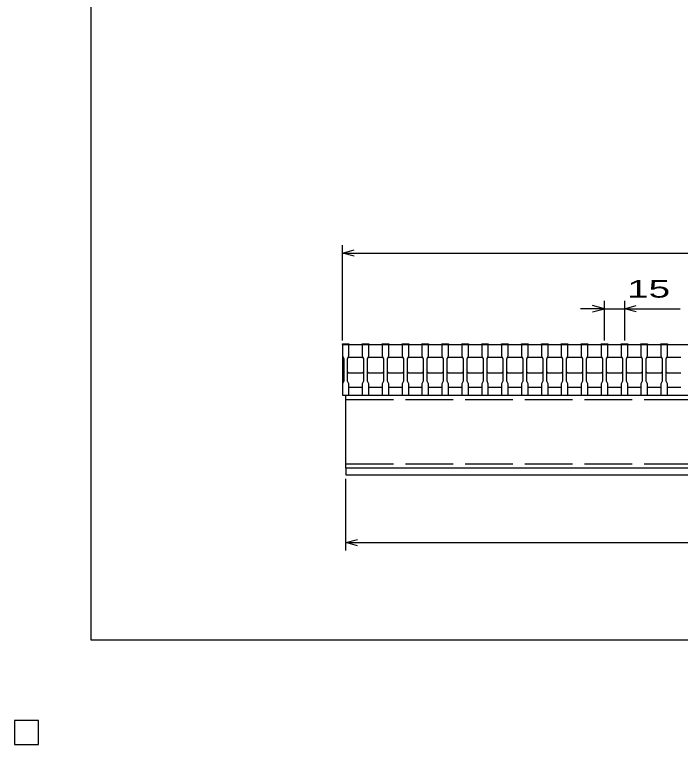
# Model space of a CAD drawing. Units: millimetres, scale not verified. Extents: x -1092 to 1042, y -770 to 629.
# Drawn here: x -1092 to -590, y -770 to -220 of the extents above; entities that cross this region are included whole.
import ezdxf
from ezdxf.enums import TextEntityAlignment as Align

# ---------------------------------------------------------------- set-up
doc = ezdxf.new("R2010")
doc.units = ezdxf.units.MM
doc.header["$LTSCALE"] = 6
doc.linetypes.add('DASHED', pattern=[7.5, 6, -1.5])
for name, color, linetype, lineweight in [('0_2', 150, 'Continuous', 25), ('16', 3, 'Continuous', 25), ('22', 4, 'Continuous', 25)]:
    doc.layers.add(name, color=color, linetype=linetype, lineweight=lineweight)
doc.styles.add('ベクトル', font='')
doc.styles.get('ベクトル').set_extended_font_data('ベクトル')

msp = doc.modelspace()

# ---------------------------------------------------------------- linework, layer by layer
at = {"layer": '0_2'}
for p, q in [((-1034.4, -690.9), (-1034.4, 629.1)), ((1041.6, -690.9), (-1034.4, -690.9))]:
    msp.add_line(p, q, dxfattribs=at)
at = {"layer": '16'}
for p, q in [((-845, -468.5), (-845, -467.8)), ((-845, -467.8), (-840, -467.8)), ((-845, -468.5), (-845, -477)), ((-840, -468.5), (-845, -468.5)), ((-845, -468.5), (-845, -500.5)), ((-845, -468.5), (-255, -468.5)), ((-840, -467.8), (-840, -468.5)), ((-840, -477), (-840, -468.5)), ((-830, -468.5), (-830, -467.8)), ((-830, -467.8), (-825, -467.8)), ((-830, -468.5), (-830, -477)), ((-825, -468.5), (-830, -468.5)), ((-825, -467.8), (-825, -468.5)), ((-825, -477), (-825, -468.5)), ((-815, -468.5), (-815, -467.8)), ((-815, -467.8), (-810, -467.8)), ((-815, -468.5), (-815, -477)), ((-810, -468.5), (-815, -468.5)), ((-810, -467.8), (-810, -468.5)), ((-810, -477), (-810, -468.5)), ((-800, -468.5), (-800, -467.8)), ((-800, -467.8), (-795, -467.8)), ((-800, -468.5), (-800, -477)), ((-795, -468.5), (-800, -468.5)), ((-795, -467.8), (-795, -468.5)), ((-795, -477), (-795, -468.5)), ((-785, -468.5), (-785, -467.8)), ((-785, -467.8), (-780, -467.8)), ((-785, -468.5), (-785, -477)), ((-780, -468.5), (-785, -468.5)), ((-780, -467.8), (-780, -468.5)), ((-780, -477), (-780, -468.5)), ((-770, -468.5), (-770, -467.8)), ((-770, -467.8), (-765, -467.8)), ((-770, -468.5), (-770, -477)), ((-765, -468.5), (-770, -468.5)), ((-765, -467.8), (-765, -468.5)), ((-765, -477), (-765, -468.5)), ((-755, -468.5), (-755, -467.8)), ((-755, -467.8), (-750, -467.8)), ((-755, -468.5), (-755, -477)), ((-750, -468.5), (-755, -468.5)), ((-750, -467.8), (-750, -468.5)), ((-750, -477), (-750, -468.5)), ((-740, -468.5), (-740, -467.8)), ((-740, -467.8), (-735, -467.8)), ((-740, -468.5), (-740, -477)), ((-735, -468.5), (-740, -468.5)), ((-735, -467.8), (-735, -468.5)), ((-735, -477), (-735, -468.5)), ((-725, -468.5), (-725, -467.8)), ((-725, -467.8), (-720, -467.8)), ((-725, -468.5), (-725, -477)), ((-720, -468.5), (-725, -468.5)), ((-720, -467.8), (-720, -468.5)), ((-720, -477), (-720, -468.5)), ((-710, -468.5), (-710, -467.8)), ((-710, -467.8), (-705, -467.8)), ((-710, -468.5), (-710, -477)), ((-705, -468.5), (-710, -468.5)), ((-705, -467.8), (-705, -468.5)), ((-705, -477), (-705, -468.5)), ((-695, -468.5), (-695, -467.8)), ((-695, -467.8), (-690, -467.8)), ((-695, -468.5), (-695, -477)), ((-690, -468.5), (-695, -468.5)), ((-690, -467.8), (-690, -468.5)), ((-690, -477), (-690, -468.5)), ((-680, -468.5), (-680, -467.8)), ((-680, -467.8), (-675, -467.8)), ((-680, -468.5), (-680, -477)), ((-675, -468.5), (-680, -468.5)), ((-675, -467.8), (-675, -468.5)), ((-675, -477), (-675, -468.5)), ((-665, -468.5), (-665, -467.8)), ((-665, -467.8), (-660, -467.8)), ((-665, -468.5), (-665, -477)), ((-660, -468.5), (-665, -468.5)), ((-660, -467.8), (-660, -468.5)), ((-660, -477), (-660, -468.5)), ((-650, -468.5), (-650, -467.8)), ((-650, -467.8), (-645, -467.8)), ((-650, -468.5), (-650, -477)), ((-645, -468.5), (-650, -468.5)), ((-645, -467.8), (-645, -468.5)), ((-645, -477), (-645, -468.5)), ((-635, -468.5), (-635, -467.8)), ((-635, -467.8), (-630, -467.8)), ((-635, -468.5), (-635, -477)), ((-630, -468.5), (-635, -468.5)), ((-630, -467.8), (-630, -468.5)), ((-630, -477), (-630, -468.5)), ((-620, -468.5), (-620, -467.8)), ((-620, -467.8), (-615, -467.8)), ((-620, -468.5), (-620, -477)), ((-615, -468.5), (-620, -468.5)), ((-615, -467.8), (-615, -468.5)), ((-615, -477), (-615, -468.5)), ((-605, -468.5), (-605, -467.8)), ((-605, -467.8), (-600, -467.8)), ((-605, -468.5), (-605, -477)), ((-600, -468.5), (-605, -468.5)), ((-600, -467.8), (-600, -468.5)), ((-600, -477), (-600, -468.5)), ((-845, -477), (-844, -479)), ((-841, -479), (-840, -477)), ((-841, -479), (-840, -478)), ((-840, -478), (-830, -478)), ((-830, -477), (-829, -479)), ((-830, -478), (-829, -479)), ((-826, -479), (-825, -477)), ((-826, -479), (-825, -478)), ((-825, -478), (-815, -478)), ((-815, -477), (-814, -479)), ((-815, -478), (-814, -479)), ((-811, -479), (-810, -477)), ((-811, -479), (-810, -478)), ((-810, -478), (-800, -478)), ((-800, -477), (-799, -479)), ((-800, -478), (-799, -479)), ((-796, -479), (-795, -477)), ((-796, -479), (-795, -478)), ((-795, -478), (-785, -478)), ((-785, -477), (-784, -479)), ((-785, -478), (-784, -479)), ((-781, -479), (-780, -477)), ((-781, -479), (-780, -478)), ((-780, -478), (-770, -478)), ((-770, -477), (-769, -479)), ((-770, -478), (-769, -479)), ((-766, -479), (-765, -477)), ((-766, -479), (-765, -478)), ((-765, -478), (-755, -478)), ((-755, -477), (-754, -479)), ((-755, -478), (-754, -479)), ((-751, -479), (-750, -477)), ((-751, -479), (-750, -478)), ((-750, -478), (-740, -478)), ((-740, -477), (-739, -479)), ((-740, -478), (-739, -479)), ((-736, -479), (-735, -477)), ((-736, -479), (-735, -478)), ((-735, -478), (-725, -478)), ((-725, -477), (-724, -479)), ((-725, -478), (-724, -479)), ((-721, -479), (-720, -477)), ((-721, -479), (-720, -478)), ((-720, -478), (-710, -478)), ((-710, -477), (-709, -479)), ((-710, -478), (-709, -479)), ((-706, -479), (-705, -477)), ((-706, -479), (-705, -478)), ((-705, -478), (-695, -478)), ((-695, -477), (-694, -479)), ((-695, -478), (-694, -479)), ((-691, -479), (-690, -477)), ((-691, -479), (-690, -478)), ((-690, -478), (-680, -478)), ((-680, -477), (-679, -479)), ((-680, -478), (-679, -479)), ((-676, -479), (-675, -477)), ((-676, -479), (-675, -478)), ((-675, -478), (-665, -478)), ((-665, -477), (-664, -479)), ((-665, -478), (-664, -479)), ((-661, -479), (-660, -477)), ((-661, -479), (-660, -478)), ((-660, -478), (-650, -478)), ((-650, -477), (-649, -479)), ((-650, -478), (-649, -479)), ((-646, -479), (-645, -477)), ((-646, -479), (-645, -478)), ((-645, -478), (-635, -478)), ((-635, -477), (-634, -479)), ((-635, -478), (-634, -479)), ((-631, -479), (-630, -477)), ((-631, -479), (-630, -478)), ((-630, -478), (-620, -478)), ((-620, -477), (-619, -479)), ((-620, -478), (-619, -479)), ((-616, -479), (-615, -477)), ((-616, -479), (-615, -478)), ((-615, -478), (-605, -478)), ((-605, -477), (-604, -479)), ((-605, -478), (-604, -479)), ((-601, -479), (-600, -477)), ((-601, -479), (-600, -478)), ((-600, -478), (-590, -478)), ((-844, -479), (-844, -496)), ((-841, -496), (-841, -479)), ((-829, -479), (-829, -496)), ((-826, -496), (-826, -479)), ((-814, -479), (-814, -496)), ((-811, -496), (-811, -479)), ((-799, -479), (-799, -496)), ((-796, -496), (-796, -479)), ((-784, -479), (-784, -496)), ((-781, -496), (-781, -479)), ((-769, -479), (-769, -496)), ((-766, -496), (-766, -479)), ((-754, -479), (-754, -496)), ((-751, -496), (-751, -479)), ((-739, -479), (-739, -496)), ((-736, -496), (-736, -479)), ((-724, -479), (-724, -496)), ((-721, -496), (-721, -479)), ((-709, -479), (-709, -496)), ((-706, -496), (-706, -479)), ((-694, -479), (-694, -496)), ((-691, -496), (-691, -479)), ((-679, -479), (-679, -496)), ((-676, -496), (-676, -479)), ((-664, -479), (-664, -496)), ((-661, -496), (-661, -479)), ((-649, -479), (-649, -496)), ((-646, -496), (-646, -479)), ((-634, -479), (-634, -496)), ((-631, -496), (-631, -479)), ((-619, -479), (-619, -496)), ((-616, -496), (-616, -479)), ((-604, -479), (-604, -496)), ((-601, -496), (-601, -479)), ((-840, -490), (-841, -489)), ((-829, -489), (-830, -490)), ((-825, -490), (-826, -489)), ((-814, -489), (-815, -490)), ((-810, -490), (-811, -489)), ((-799, -489), (-800, -490)), ((-795, -490), (-796, -489)), ((-784, -489), (-785, -490)), ((-780, -490), (-781, -489)), ((-769, -489), (-770, -490)), ((-765, -490), (-766, -489)), ((-754, -489), (-755, -490)), ((-750, -490), (-751, -489)), ((-739, -489), (-740, -490)), ((-735, -490), (-736, -489)), ((-724, -489), (-725, -490)), ((-720, -490), (-721, -489)), ((-709, -489), (-710, -490)), ((-705, -490), (-706, -489)), ((-694, -489), (-695, -490)), ((-690, -490), (-691, -489)), ((-679, -489), (-680, -490)), ((-675, -490), (-676, -489)), ((-664, -489), (-665, -490)), ((-660, -490), (-661, -489)), ((-649, -489), (-650, -490)), ((-645, -490), (-646, -489)), ((-634, -489), (-635, -490)), ((-630, -490), (-631, -489)), ((-619, -489), (-620, -490)), ((-615, -490), (-616, -489)), ((-604, -489), (-605, -490)), ((-600, -490), (-601, -489)), ((-830, -490), (-840, -490)), ((-815, -490), (-825, -490)), ((-800, -490), (-810, -490)), ((-785, -490), (-795, -490)), ((-770, -490), (-780, -490)), ((-755, -490), (-765, -490)), ((-740, -490), (-750, -490)), ((-725, -490), (-735, -490)), ((-710, -490), (-720, -490)), ((-695, -490), (-705, -490)), ((-680, -490), (-690, -490)), ((-665, -490), (-675, -490)), ((-650, -490), (-660, -490)), ((-635, -490), (-645, -490)), ((-620, -490), (-630, -490)), ((-605, -490), (-615, -490)), ((-590, -490), (-600, -490)), ((-844, -496), (-845, -498)), ((-845, -498), (-845, -506.5)), ((-840, -498), (-841, -496)), ((-840, -506.5), (-840, -498)), ((-829, -496), (-830, -498)), ((-830, -498), (-830, -506.5)), ((-825, -498), (-826, -496)), ((-825, -506.5), (-825, -498)), ((-814, -496), (-815, -498)), ((-815, -498), (-815, -506.5)), ((-810, -498), (-811, -496)), ((-810, -506.5), (-810, -498)), ((-799, -496), (-800, -498)), ((-800, -498), (-800, -506.5)), ((-795, -498), (-796, -496)), ((-795, -506.5), (-795, -498)), ((-784, -496), (-785, -498)), ((-785, -498), (-785, -506.5)), ((-780, -498), (-781, -496)), ((-780, -506.5), (-780, -498)), ((-769, -496), (-770, -498)), ((-770, -498), (-770, -506.5)), ((-765, -498), (-766, -496)), ((-765, -506.5), (-765, -498)), ((-754, -496), (-755, -498)), ((-755, -498), (-755, -506.5)), ((-750, -498), (-751, -496)), ((-750, -506.5), (-750, -498)), ((-739, -496), (-740, -498)), ((-740, -498), (-740, -506.5)), ((-735, -498), (-736, -496)), ((-735, -506.5), (-735, -498)), ((-724, -496), (-725, -498)), ((-725, -498), (-725, -506.5)), ((-720, -498), (-721, -496)), ((-720, -506.5), (-720, -498)), ((-709, -496), (-710, -498)), ((-710, -498), (-710, -506.5)), ((-705, -498), (-706, -496)), ((-705, -506.5), (-705, -498)), ((-694, -496), (-695, -498)), ((-695, -498), (-695, -506.5)), ((-690, -498), (-691, -496)), ((-690, -506.5), (-690, -498)), ((-679, -496), (-680, -498)), ((-680, -498), (-680, -506.5)), ((-675, -498), (-676, -496)), ((-675, -506.5), (-675, -498)), ((-664, -496), (-665, -498)), ((-665, -498), (-665, -506.5)), ((-660, -498), (-661, -496)), ((-660, -506.5), (-660, -498)), ((-649, -496), (-650, -498)), ((-650, -498), (-650, -506.5)), ((-645, -498), (-646, -496)), ((-645, -506.5), (-645, -498)), ((-634, -496), (-635, -498)), ((-635, -498), (-635, -506.5)), ((-630, -498), (-631, -496)), ((-630, -506.5), (-630, -498)), ((-619, -496), (-620, -498)), ((-620, -498), (-620, -506.5)), ((-615, -498), (-616, -496)), ((-615, -506.5), (-615, -498)), ((-604, -496), (-605, -498)), ((-605, -498), (-605, -506.5)), ((-600, -498), (-601, -496)), ((-600, -506.5), (-600, -498)), ((-840, -500.5), (-830, -500.5)), ((-825, -500.5), (-815, -500.5)), ((-810, -500.5), (-800, -500.5)), ((-795, -500.5), (-785, -500.5)), ((-780, -500.5), (-770, -500.5)), ((-765, -500.5), (-755, -500.5)), ((-750, -500.5), (-740, -500.5)), ((-735, -500.5), (-725, -500.5)), ((-720, -500.5), (-710, -500.5)), ((-705, -500.5), (-695, -500.5)), ((-690, -500.5), (-680, -500.5)), ((-675, -500.5), (-665, -500.5)), ((-660, -500.5), (-650, -500.5)), ((-645, -500.5), (-635, -500.5)), ((-630, -500.5), (-620, -500.5)), ((-615, -500.5), (-605, -500.5)), ((-600, -500.5), (-590, -500.5)), ((-845, -506.5), (-840, -506.5)), ((-842.5, -506.5), (-257.5, -506.5)), ((-842.5, -561.5), (-842.5, -506.5)), ((-830, -506.5), (-825, -506.5)), ((-815, -506.5), (-810, -506.5)), ((-800, -506.5), (-795, -506.5)), ((-785, -506.5), (-780, -506.5)), ((-770, -506.5), (-765, -506.5)), ((-755, -506.5), (-750, -506.5)), ((-740, -506.5), (-735, -506.5)), ((-725, -506.5), (-720, -506.5)), ((-710, -506.5), (-705, -506.5)), ((-695, -506.5), (-690, -506.5)), ((-680, -506.5), (-675, -506.5)), ((-665, -506.5), (-660, -506.5)), ((-650, -506.5), (-645, -506.5)), ((-635, -506.5), (-630, -506.5)), ((-620, -506.5), (-615, -506.5)), ((-605, -506.5), (-600, -506.5)), ((-257.5, -561.5), (-842.5, -561.5)), ((-842.5, -561.5), (-842.5, -566.5)), ((-257.5, -561.5), (-842.5, -561.5)), ((-842.5, -566.5), (-257.5, -566.5)), ((-1074, -751.5), (-1092, -751.5)), ((-1092, -751.5), (-1092, -769.5)), ((-1074, -751.5), (-1092, -751.5)), ((-1092, -751.5), (-1092, -769.5)), ((-1074, -751.5), (-1092, -751.5)), ((-1092, -751.5), (-1092, -769.5)), ((-1074, -751.5), (-1092, -751.5)), ((-1092, -751.5), (-1092, -769.5)), ((-1074, -751.5), (-1092, -751.5)), ((-1092, -751.5), (-1092, -769.5)), ((-1074, -769.5), (-1074, -751.5)), ((-1074, -769.5), (-1074, -751.5)), ((-1074, -769.5), (-1074, -751.5)), ((-1074, -769.5), (-1074, -751.5)), ((-1074, -769.5), (-1074, -751.5)), ((-1092, -769.5), (-1074, -769.5)), ((-1092, -769.5), (-1074, -769.5)), ((-1092, -769.5), (-1074, -769.5)), ((-1092, -769.5), (-1074, -769.5)), ((-1092, -769.5), (-1074, -769.5))]:
    msp.add_line(p, q, dxfattribs=at)
at = {"layer": '16', "linetype": 'DASHED'}
for p, q in [((-842.5, -509.7), (-257.5, -509.7)), ((-842.5, -558.3), (-257.5, -558.3))]:
    msp.add_line(p, q, dxfattribs=at)
at = {"layer": '22'}
for p, q in [((-845, -465.5), (-845, -393.5)), ((-845, -399.5), (-836, -397.1)), ((-836, -401.9), (-845, -399.5)), ((-845, -399.5), (-255, -399.5)), ((-647.5, -441.5), (-656.5, -439.1)), ((-647.5, -465.5), (-647.5, -435.5)), ((-632.5, -435.5), (-632.5, -465.5)), ((-632.5, -441.5), (-623.5, -439.1)), ((-647.5, -441.5), (-665.5, -441.5)), ((-656.5, -443.9), (-647.5, -441.5)), ((-647.5, -441.5), (-632.5, -441.5)), ((-623.5, -443.9), (-632.5, -441.5)), ((-632.5, -441.5), (-590.5, -441.5)), ((-842.5, -623.5), (-842.5, -569.5)), ((-842.5, -617.5), (-833.5, -615.1)), ((-833.5, -619.9), (-842.5, -617.5)), ((-842.5, -617.5), (-257.5, -617.5))]:
    msp.add_line(p, q, dxfattribs=at)
at = {"layer": '22', "color": 2}
for p, q in [((-1074, -751.5), (-1092, -751.5)), ((-1092, -751.5), (-1092, -769.5)), ((-1074, -751.5), (-1092, -751.5)), ((-1092, -751.5), (-1092, -769.5)), ((-1074, -751.5), (-1092, -751.5)), ((-1092, -751.5), (-1092, -769.5)), ((-1074, -769.5), (-1074, -751.5)), ((-1074, -769.5), (-1074, -751.5)), ((-1074, -769.5), (-1074, -751.5)), ((-1092, -769.5), (-1074, -769.5)), ((-1092, -769.5), (-1074, -769.5)), ((-1092, -769.5), (-1074, -769.5))]:
    msp.add_line(p, q, dxfattribs=at)

# ---------------------------------------------------------------- texts
at = {"layer": '22', "color": 2, "style": 'ベクトル', "width": 1.65}
msp.add_text(' 15 ', height=13.2, dxfattribs=at).set_placement((-638.5, -426.5), align=Align.MIDDLE_LEFT)

doc.saveas('drawing.dxf')
